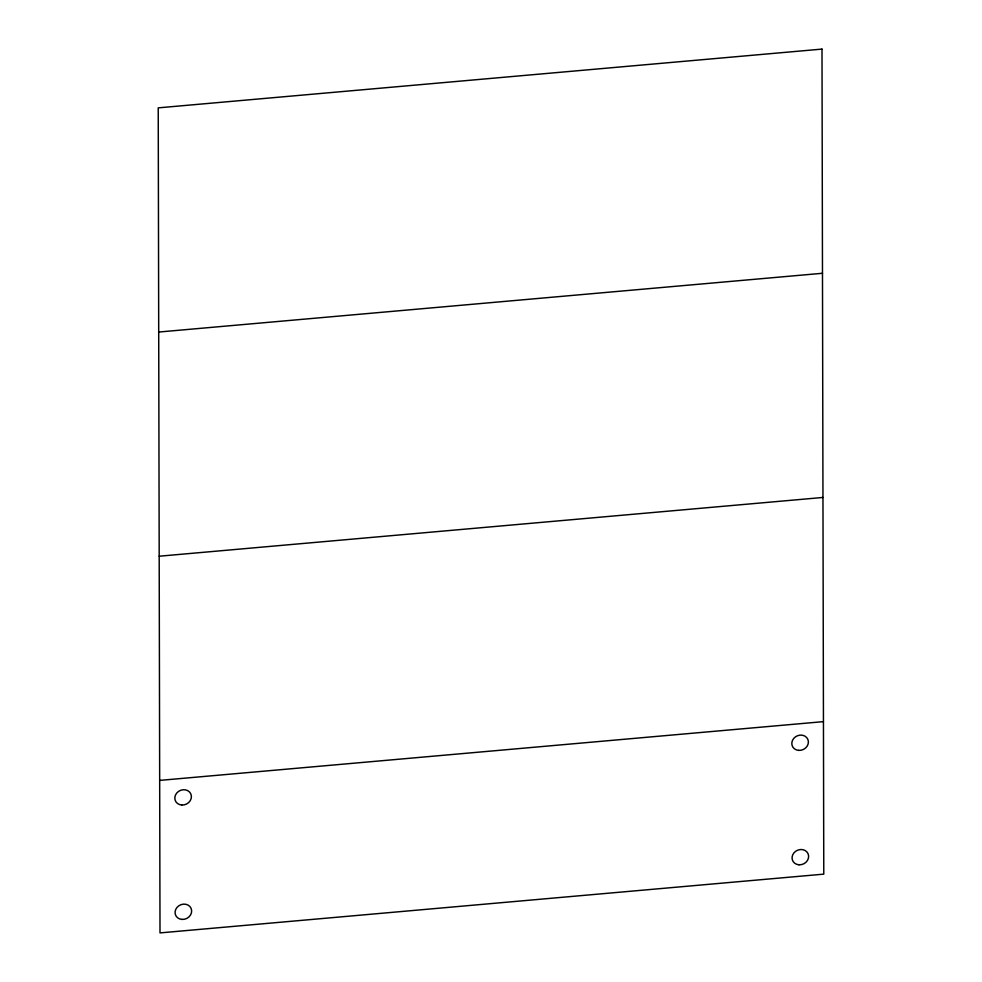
<?xml version="1.0" encoding="UTF-8"?>
<svg xmlns="http://www.w3.org/2000/svg" width="982" height="982" viewBox="0 0 982 982"><rect width="100%" height="100%" fill="white"/><g stroke="black" fill="none" stroke-linecap="round" stroke-linejoin="round"><path stroke-width="1.47" d="M158.703 332.039L822.486 273.278M159.194 556.217L822.965 497.457M159.673 780.395L823.444 721.635M821.995 49.1L158.225 107.86L160.005 932.9L823.775 874.14L821.995 49.1M798.98 864.798A8.457 7.475 -24.8 0 0 808.112 853.812A8.457 7.475 -24.8 0 0 793.935 852.879A8.457 7.475 -24.8 0 0 798.98 864.798M798.734 750.395A8.457 7.475 -24.8 0 0 807.867 739.397A8.457 7.475 -24.8 0 0 793.689 738.464A8.457 7.475 -24.8 0 0 798.734 750.395M181.744 805.019A8.457 7.475 -24.8 0 0 190.876 794.021A8.457 7.475 -24.8 0 0 176.699 793.088A8.457 7.475 -24.8 0 0 181.744 805.019M181.989 919.422A8.457 7.475 -24.8 0 0 191.122 908.424A8.457 7.475 -24.8 0 0 176.944 907.491A8.457 7.475 -24.8 0 0 181.989 919.422"/></g></svg>
